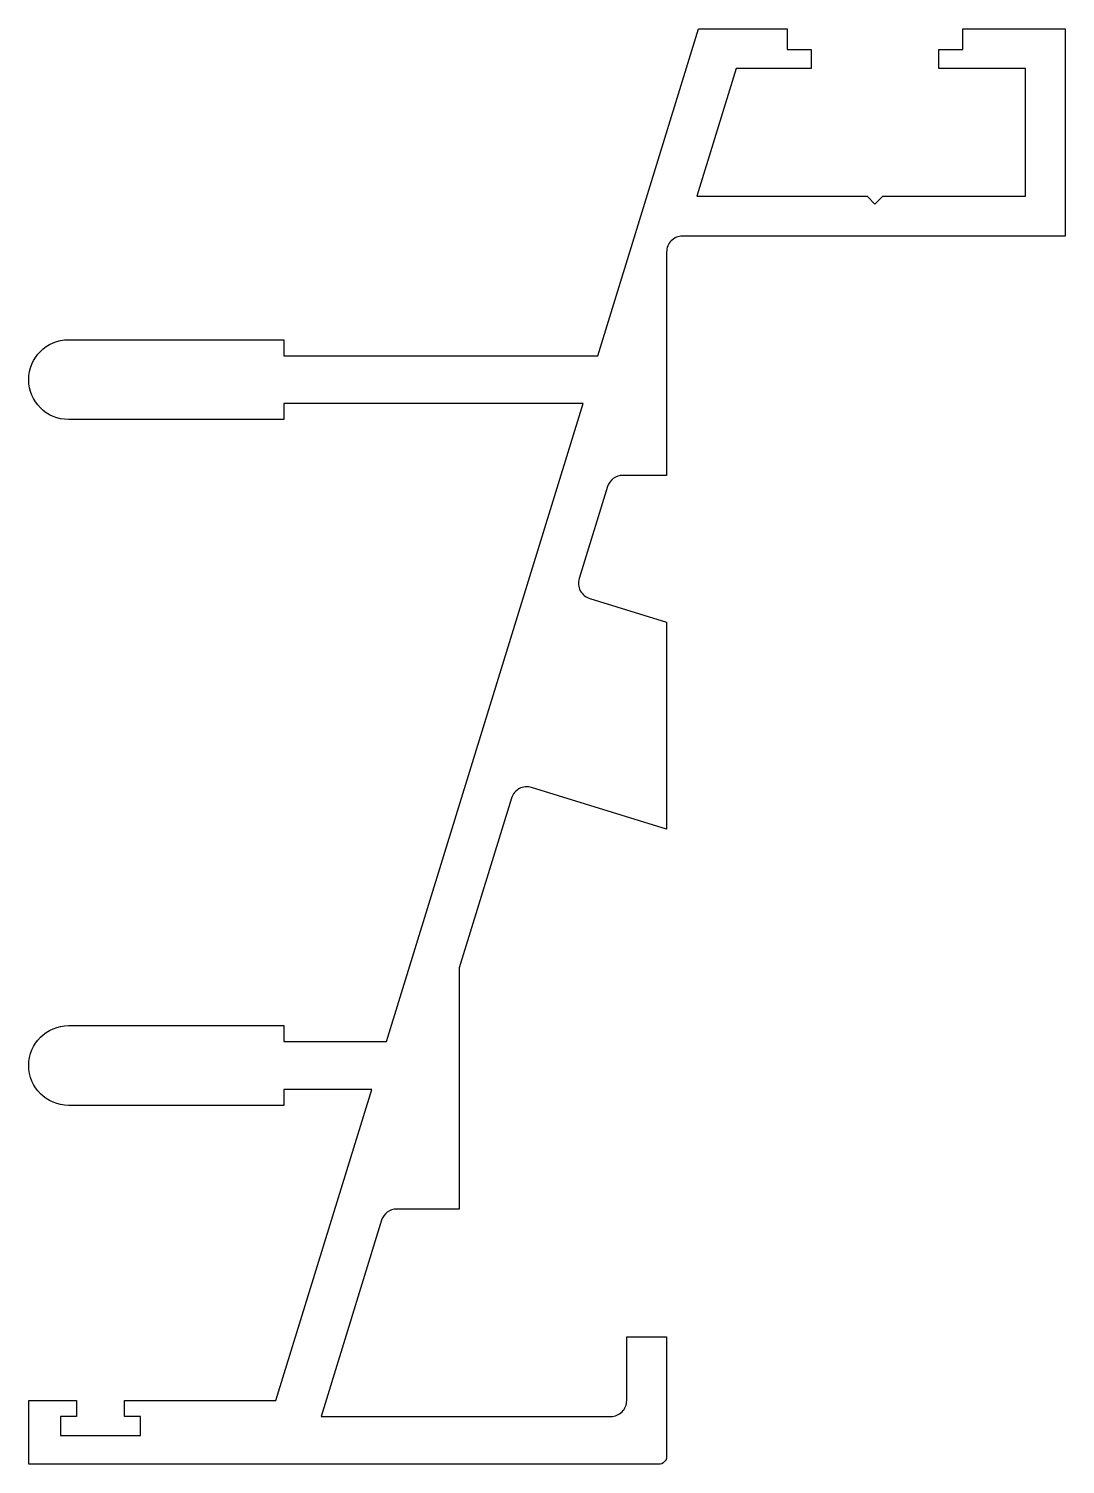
# Model space of a CAD drawing. Extents: x 209.7 to 274.7, y 180.3 to 270.3.
import ezdxf

# ---------------------------------------------------------------- set-up
doc = ezdxf.new("R2010")
doc.units = 0
doc.layers.add('ANA', color=220, linetype='CONTINUOUS')

msp = doc.modelspace()

# ---------------------------------------------------------------- linework, layer by layer
at = {"layer": 'ANA'}
msp.add_lwpolyline([(257.224, 269.037), (258.724, 269.037), (258.724, 267.837), (254.027, 267.837), (251.561, 259.837), (262.224, 259.837), (262.724, 259.337), (263.224, 259.837), (272.158, 259.837), (272.158, 267.837), (266.724, 267.837), (266.724, 269.037), (268.224, 269.037), (268.224, 270.337), (274.658, 270.337), (274.658, 257.337), (250.658, 257.337, 0.414214), (249.658, 256.337), (249.658, 242.337), (246.907, 242.337, 0.32914), (245.952, 241.632), (244.176, 235.868, 0.414214), (244.837, 234.618), (249.658, 233.132), (249.658, 220.157), (241.185, 222.768, 0.414214), (239.935, 222.107), (236.658, 211.47), (236.658, 196.337), (232.733, 196.337, 0.32914), (231.777, 195.632), (227.989, 183.337), (246.158, 183.337, 0.414214), (247.158, 184.337), (247.158, 188.337), (249.658, 188.337), (249.658, 180.837, -0.414214), (249.158, 180.337), (209.658, 180.337), (209.658, 184.337), (212.658, 184.337), (212.658, 183.337), (211.658, 183.337), (211.658, 182.137), (216.658, 182.137), (216.658, 183.337), (215.658, 183.337), (215.658, 184.337), (225.158, 184.337), (231.166, 203.837), (225.658, 203.837), (225.658, 202.837), (212.158, 202.837, -1), (212.158, 207.837), (225.658, 207.837), (225.658, 206.837), (232.091, 206.837), (244.416, 246.837), (225.658, 246.837), (225.658, 245.837), (212.158, 245.837, -1), (212.158, 250.837), (225.658, 250.837), (225.658, 249.837), (245.341, 249.837), (251.658, 270.337), (257.224, 270.337)], format="xyb", close=True, dxfattribs=at)

doc.saveas('drawing.dxf')
